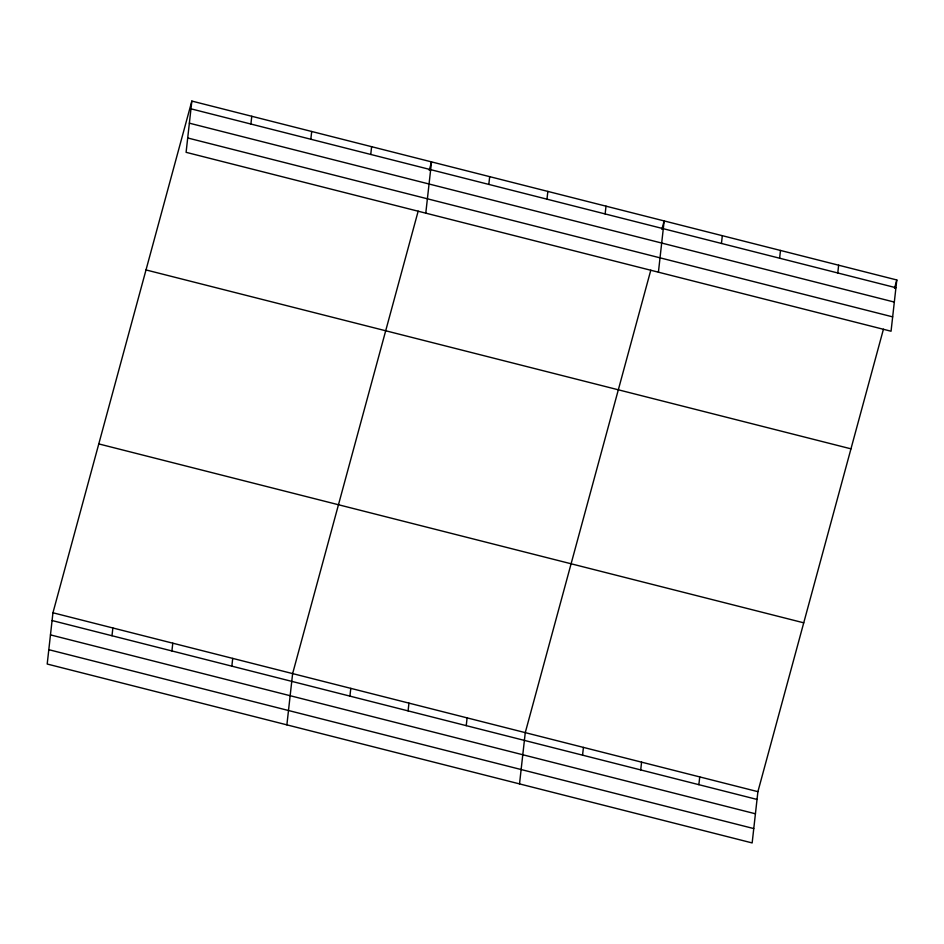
<?xml version="1.0" encoding="UTF-8"?>
<svg xmlns="http://www.w3.org/2000/svg" width="944" height="944" viewBox="0 0 944 944"><rect width="100%" height="100%" fill="white"/><g stroke="black" fill="none" stroke-linecap="round" stroke-linejoin="round"><path stroke-width="1.42" d="M191.844 101.067L186.098 152.326L891.053 331.226L896.8 279.967L191.844 101.067L52.947 612.774L47.2 664.033L752.156 842.933L757.902 791.674L883.431 329.22M111.994 635.749L112.867 627.984M171.914 650.947L172.787 643.194M250.903 124.042L251.765 116.277M231.846 666.157L232.708 658.393M310.824 139.24L311.697 131.487M286.882 724.862L292.628 673.603L418.168 211.149M370.744 154.45L371.617 146.686M349.917 696.129L350.79 688.365M425.779 213.155L431.538 161.896L429.237 170.345M408.079 710.879L408.953 703.127M488.815 184.422L489.688 176.658M466.242 725.641L467.103 717.877M546.977 199.172L547.85 191.42M519.519 783.898L525.265 732.638L650.794 270.185M605.139 213.934L606.013 206.17M582.554 755.165L583.427 747.4M658.416 272.191L664.163 220.931L661.874 229.38M640.716 769.915L641.578 762.162M721.452 243.458L722.325 235.693M698.867 784.676L699.74 776.912M779.614 258.208L780.487 250.455M837.776 272.969L838.638 265.205M894.511 288.416L896.8 279.967M190.983 108.831L895.927 287.731M189.366 123.18L894.322 302.08M187.714 137.977L892.658 316.865M146.013 269.937L850.957 448.837M98.79 443.916L803.733 622.816M52.947 612.774L757.902 791.674M52.073 620.538L757.029 799.438M50.469 634.887L755.424 813.787M48.805 649.684L753.76 828.572"/></g></svg>
